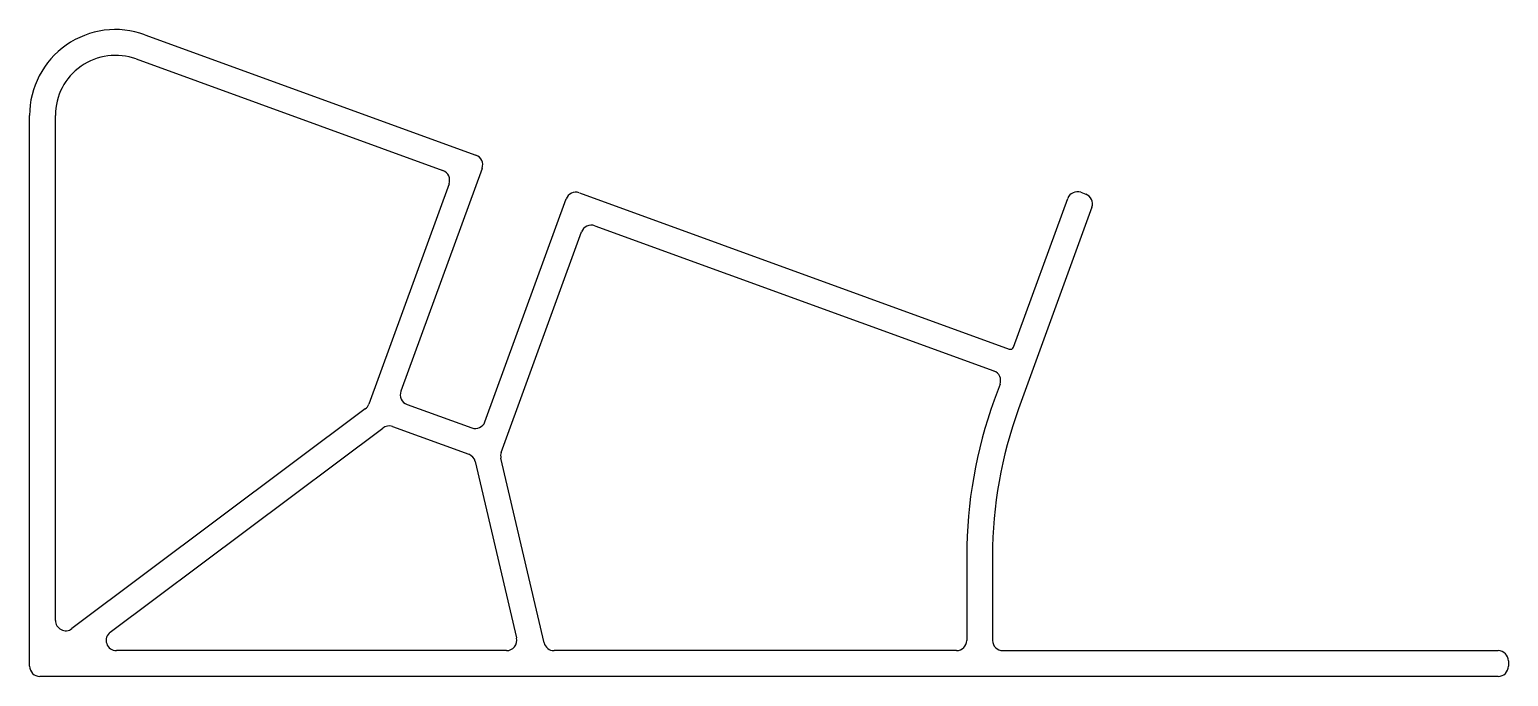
# Model space of a CAD drawing. Extents: x 1.9 to 87.9, y 2.2 to 39.8.
import ezdxf

# ---------------------------------------------------------------- set-up
doc = ezdxf.new("R2010")
doc.units = 0
doc.layers.get('0').update_dxf_attribs({"linetype": 'CONTINUOUS'})

msp = doc.modelspace()

# ---------------------------------------------------------------- linework, layer by layer
for p, q in [((8.655, 39.511), (27.902, 32.505)), ((8.142, 38.101), (25.979, 31.609)), ((1.945, 2.774), (1.945, 34.812)), ((3.445, 5.435), (3.445, 34.812)), ((28.26, 31.736), (23.54, 18.769)), ((26.338, 30.84), (21.67, 18.016)), ((33.916, 30.316), (58.911, 21.219)), ((63.083, 30.342), (63.365, 30.239)), ((28.427, 16.99), (33.147, 29.958)), ((59.168, 21.338), (62.314, 29.983)), ((63.724, 29.47), (59.453, 17.736)), ((34.812, 28.394), (58.023, 19.946)), ((29.376, 15.212), (34.043, 28.035)), ((58.381, 19.177), (58.043, 18.249)), ((21.466, 17.741), (4.405, 4.955)), ((23.899, 18), (27.658, 16.632)), ((6.639, 4.754), (22.483, 16.629)), ((23.048, 16.713), (27.482, 15.099)), ((27.861, 14.672), (30.258, 4.411)), ((31.863, 4.138), (29.355, 14.87)), ((56.445, 9.185), (56.445, 4.274)), ((57.945, 9.185), (57.945, 4.274)), ((29.674, 3.674), (6.998, 3.674)), ((55.845, 3.674), (32.447, 3.674)), ((58.545, 3.674), (87.345, 3.674)), ((87.945, 3.074), (87.945, 2.774)), ((87.345, 2.174), (2.545, 2.174))]:
    msp.add_line(p, q)
for centre, radius, start, end in [((6.945, 34.812), 5, 69.99968, 180), ((6.945, 34.812), 3.5, 69.99968, 180), ((27.696, 31.942), 0.6, 339.99968, 69.99968), ((25.774, 31.045), 0.6, 339.99968, 69.99968), ((33.71, 29.753), 0.6, 69.99968, 159.99968), ((62.878, 29.778), 0.6, 69.99968, 159.99968), ((63.16, 29.675), 0.6, 339.99968, 69.99968), ((34.607, 27.83), 0.6, 69.99968, 159.99968), ((58.98, 21.407), 0.2, 249.99968, 339.99968), ((57.817, 19.382), 0.6, 339.99968, 69.99968), ((24.104, 18.563), 0.6, 159.99968, 249.99968), ((82.945, 9.185), 26.5, 159.99968, 180), ((21.106, 18.222), 0.6, 306.84952, 339.99968), ((82.945, 9.185), 25, 159.99968, 180), ((22.843, 16.149), 0.6, 69.99968, 126.84952), ((27.863, 17.195), 0.6, 249.99968, 339.99968), ((27.277, 14.535), 0.6, 13.14985, 69.99968), ((29.939, 15.007), 0.6, 159.99968, 193.14985), ((4.045, 5.435), 0.6, 180, 306.84952), ((6.998, 4.274), 0.6, 126.84952, 270), ((29.674, 4.274), 0.6, 270, 13.14985), ((32.447, 4.274), 0.6, 193.14985, 270), ((55.845, 4.274), 0.6, 270, 0), ((58.545, 4.274), 0.6, 180, 270), ((87.345, 3.074), 0.6, 0, 90), ((2.545, 2.774), 0.6, 180, 270), ((87.345, 2.774), 0.6, 270, 0)]:
    msp.add_arc(centre, radius, start, end)

doc.saveas('drawing.dxf')
